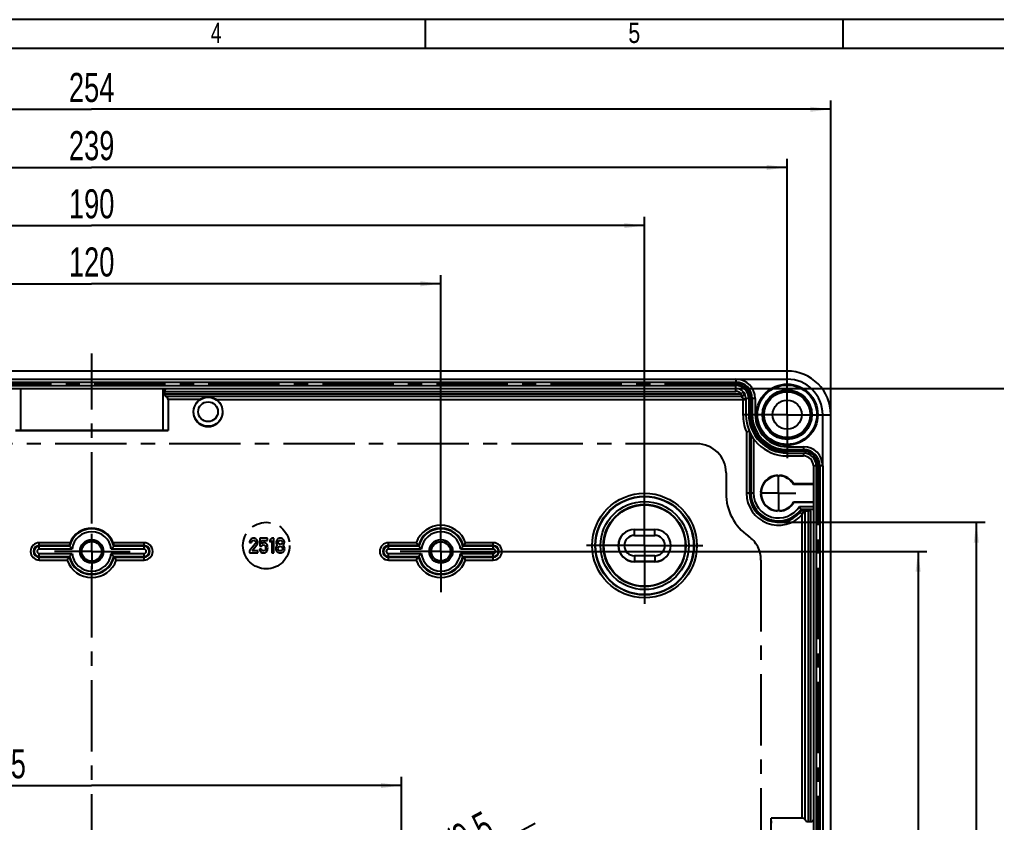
# Model space of a CAD drawing. Header units: millimetres. Extents: x 0 to 594, y 0 to 420.
# Drawn here: x 226.2 to 394, y 282 to 420 of the extents above; entities that cross this region are included whole.
import ezdxf

# ---------------------------------------------------------------- set-up
doc = ezdxf.new("R2010")
doc.units = ezdxf.units.MM
doc.header["$LTSCALE"] = 32.67
doc.linetypes.add('CENTER', pattern=[0.6, 0.375, -0.075, 0.075, -0.075])
doc.linetypes.add('PHANTOM', pattern=[0.8, 0.45, -0.05, 0.1, -0.05, 0.1, -0.05])
doc.layers.get('0').update_dxf_attribs({"linetype": 'CONTINUOUS'})
for name, color, linetype in [('AUSFORMSCHRAEGEN', 7, 'CONTINUOUS'), ('AUSW-EINSAETZE', 7, 'CONTINUOUS'), ('BEZUGSACHSEN', 7, 'CONTINUOUS'), ('DEFAULT_1', 7, 'CENTER'), ('RUNDUNGEN', 7, 'CONTINUOUS'), ('TEIL_STARTBEZUEGE', 7, 'CONTINUOUS'), ('TYPE', 7, 'CONTINUOUS'), ('ZEICHNUNGSBEMASSUNGEN', 7, 'CONTINUOUS')]:
    doc.layers.add(name, color=color, linetype=linetype)
doc.styles.get("Standard").update_dxf_attribs({"font": 'txt', "width": 0.7})
doc.styles.add('TEXTSTYLE_2', font='txt', dxfattribs={"width": 0.785714})
doc.styles.add('TEXTSTYLE_5', font='txt', dxfattribs={"width": 0.714286})
doc.styles.add('TEXTSTYLE_8', font='gdt', dxfattribs={"width": 0.7})
doc.dimstyles.new('DIMSTYLE_1', dxfattribs={"dimtxt": 5, "dimasz": 3.5, "dimexe": 1.5, "dimexo": 0, "dimgap": 1.25, "dimtad": 1, "dimdec": 3, "dimdsep": 46, "dimtxsty": 'Standard', "dimblk": '_FILLED', "dimblk1": '_FILLED', "dimblk2": '_FILLED', "dimcen": 0.09, "dimclrt": 5, "dimazin": 2, "dimtp": 0.3, "dimtm": 0.3, "dimtfac": 1, "dimtdec": 3, "dimtofl": 0, "dimtmove": 0, "dimatfit": 3, "dimldrblk": '_FILLED', "dimfxl": 1, "dimtolj": 1, "dimarcsym": 0})
doc.dimstyles.new('DIMSTYLE_12', dxfattribs={"dimtxt": 5, "dimasz": 3.5, "dimexe": 1.5, "dimexo": 0, "dimgap": 1.25, "dimtad": 1, "dimdsep": 46, "dimtxsty": 'Standard', "dimblk": '_FILLED', "dimblk1": '_FILLED', "dimblk2": '_FILLED', "dimcen": 0.09, "dimclrt": 5, "dimazin": 2, "dimtp": 0.5, "dimtm": 0.5, "dimtfac": 1, "dimtofl": 0, "dimtmove": 0, "dimatfit": 3, "dimldrblk": '_FILLED', "dimfxl": 1, "dimtolj": 1, "dimarcsym": 0})
doc.dimstyles.new('DIMSTYLE_13', dxfattribs={"dimtxt": 5, "dimasz": 3.5, "dimexe": 1.5, "dimexo": 0, "dimtad": 1, "dimdsep": 46, "dimtxsty": 'Standard', "dimblk": '_FILLED', "dimblk1": '_FILLED', "dimblk2": '_FILLED', "dimcen": 0.09, "dimclrt": 5, "dimazin": 2, "dimtp": 0.2, "dimtm": 0.2, "dimtfac": 1, "dimtmove": 0, "dimatfit": 2, "dimldrblk": '_FILLED', "dimfxl": 1, "dimtolj": 1, "dimarcsym": 0})
doc.dimstyles.new('DIMSTYLE_2', dxfattribs={"dimtxt": 5, "dimasz": 3.5, "dimexe": 1.5, "dimexo": 0, "dimgap": 1.25, "dimtad": 1, "dimdec": 3, "dimdsep": 46, "dimtxsty": 'Standard', "dimblk": '_FILLED', "dimblk1": '_FILLED', "dimblk2": '_FILLED', "dimcen": 0.09, "dimclrt": 5, "dimazin": 2, "dimtp": 0.5, "dimtm": 0.5, "dimtfac": 1, "dimtdec": 3, "dimtofl": 0, "dimtmove": 0, "dimatfit": 3, "dimldrblk": '_FILLED', "dimfxl": 1, "dimtolj": 1, "dimarcsym": 0})

# ---------------------------------------------------------------- blocks, each defined once
blk = doc.blocks.new('_FILLED')
at = {"color": 0, "linetype": 'ByBlock'}
blk.add_solid([(0, 0), (-1, 0.125), (-1, -0.125)], dxfattribs=at)
blk = doc.blocks.new('*D2')
at = {"layer": 'ZEICHNUNGSBEMASSUNGEN', "color": 2, "linetype": 'Continuous', "transparency": 16777216}
for p, q in [((178.58, 335.57), (178.58, 376.07)), ((298.58, 335.57), (298.58, 376.07)), ((178.58, 374.57), (238.58, 374.57)), ((298.58, 374.57), (238.58, 374.57))]:
    blk.add_line(p, q, dxfattribs=at)
at = {"layer": 'ZEICHNUNGSBEMASSUNGEN', "color": 2, "linetype": 'Continuous', "transparency": 16777216, "xscale": 3.5, "yscale": 3.5, "zscale": 3.5, "rotation": 180}
blk.add_blockref('_FILLED', (178.58, 374.57), dxfattribs=at)
at = {"layer": 'ZEICHNUNGSBEMASSUNGEN', "color": 2, "linetype": 'Continuous', "transparency": 16777216, "xscale": 3.5, "yscale": 3.5, "zscale": 3.5}
blk.add_blockref('_FILLED', (298.58, 374.57), dxfattribs=at)
at = {"layer": 'ZEICHNUNGSBEMASSUNGEN', "color": 5, "linetype": 'Continuous', "transparency": 16777216, "insert": (238.58, 380.82), "char_height": 5, "width": 16.0714, "attachment_point": 2, "line_spacing_factor": 0.9}
blk.add_mtext('120', dxfattribs=at)
blk = doc.blocks.new('*D3')
at = {"layer": 'ZEICHNUNGSBEMASSUNGEN', "color": 2, "linetype": 'Continuous', "transparency": 16777216}
for p, q in [((143.58, 339.57), (143.58, 386.07)), ((333.58, 339.57), (333.58, 386.07)), ((143.58, 384.57), (238.58, 384.57)), ((333.58, 384.57), (238.58, 384.57))]:
    blk.add_line(p, q, dxfattribs=at)
at = {"layer": 'ZEICHNUNGSBEMASSUNGEN', "color": 2, "linetype": 'Continuous', "transparency": 16777216, "xscale": 3.5, "yscale": 3.5, "zscale": 3.5, "rotation": 180}
blk.add_blockref('_FILLED', (143.58, 384.57), dxfattribs=at)
at = {"layer": 'ZEICHNUNGSBEMASSUNGEN', "color": 2, "linetype": 'Continuous', "transparency": 16777216, "xscale": 3.5, "yscale": 3.5, "zscale": 3.5}
blk.add_blockref('_FILLED', (333.58, 384.57), dxfattribs=at)
at = {"layer": 'ZEICHNUNGSBEMASSUNGEN', "color": 5, "linetype": 'Continuous', "transparency": 16777216, "insert": (238.58, 390.82), "char_height": 5, "width": 16.0714, "attachment_point": 2, "line_spacing_factor": 0.9}
blk.add_mtext('190', dxfattribs=at)
blk = doc.blocks.new('*D4')
at = {"layer": 'ZEICHNUNGSBEMASSUNGEN', "color": 2, "linetype": 'Continuous', "transparency": 16777216}
for p, q in [((119.08, 359.57), (119.08, 396.07)), ((119.08, 394.57), (238.58, 394.57)), ((358.08, 394.57), (238.58, 394.57)), ((358.08, 359.57), (358.08, 396.07))]:
    blk.add_line(p, q, dxfattribs=at)
at = {"layer": 'ZEICHNUNGSBEMASSUNGEN', "color": 2, "linetype": 'Continuous', "transparency": 16777216, "xscale": 3.5, "yscale": 3.5, "zscale": 3.5, "rotation": 180}
blk.add_blockref('_FILLED', (119.08, 394.57), dxfattribs=at)
at = {"layer": 'ZEICHNUNGSBEMASSUNGEN', "color": 2, "linetype": 'Continuous', "transparency": 16777216, "xscale": 3.5, "yscale": 3.5, "zscale": 3.5}
blk.add_blockref('_FILLED', (358.08, 394.57), dxfattribs=at)
at = {"layer": 'ZEICHNUNGSBEMASSUNGEN', "color": 5, "linetype": 'Continuous', "transparency": 16777216, "insert": (238.58, 400.82), "char_height": 5, "width": 17.1429, "attachment_point": 2, "line_spacing_factor": 0.9}
blk.add_mtext('239', dxfattribs=at)
blk = doc.blocks.new('*D7')
at = {"layer": 'ZEICHNUNGSBEMASSUNGEN', "color": 2, "linetype": 'Continuous', "transparency": 16777216}
for p, q in [((185.36, 276.57), (185.36, 289.81)), ((291.81, 276.57), (291.81, 289.81)), ((185.36, 288.31), (238.58, 288.31)), ((291.81, 288.31), (238.58, 288.31))]:
    blk.add_line(p, q, dxfattribs=at)
at = {"layer": 'ZEICHNUNGSBEMASSUNGEN', "color": 2, "linetype": 'Continuous', "transparency": 16777216, "xscale": 3.5, "yscale": 3.5, "zscale": 3.5, "rotation": 180}
blk.add_blockref('_FILLED', (185.36, 288.31), dxfattribs=at)
at = {"layer": 'ZEICHNUNGSBEMASSUNGEN', "color": 2, "linetype": 'Continuous', "transparency": 16777216, "xscale": 3.5, "yscale": 3.5, "zscale": 3.5}
blk.add_blockref('_FILLED', (291.81, 288.31), dxfattribs=at)
at = {"layer": 'ZEICHNUNGSBEMASSUNGEN', "color": 5, "linetype": 'Continuous', "transparency": 16777216, "insert": (220.13, 294.56), "char_height": 5, "width": 31.6071, "attachment_point": 2, "line_spacing_factor": 0.9}
blk.add_mtext('106.45', dxfattribs=at)
blk = doc.blocks.new('*D10')
at = {"layer": 'ZEICHNUNGSBEMASSUNGEN', "color": 2, "linetype": 'Continuous', "transparency": 16777216}
for p, q in [((356.58, 333.57), (392.08, 333.57)), ((390.58, 333.57), (390.58, 269.57)), ((390.58, 205.57), (390.58, 269.57)), ((356.58, 205.57), (392.08, 205.57))]:
    blk.add_line(p, q, dxfattribs=at)
at = {"layer": 'ZEICHNUNGSBEMASSUNGEN', "color": 2, "linetype": 'Continuous', "transparency": 16777216, "xscale": 3.5, "yscale": 3.5, "zscale": 3.5}
for p, rotation in [((390.58, 333.57), 90), ((390.58, 205.57), 270)]:
    blk.add_blockref('_FILLED', p, dxfattribs=dict(at, rotation=rotation))
at = {"layer": 'ZEICHNUNGSBEMASSUNGEN', "color": 5, "linetype": 'Continuous', "transparency": 16777216, "insert": (384.33, 269.57), "char_height": 5, "width": 16.0714, "attachment_point": 2, "rotation": 90, "line_spacing_factor": 0.9}
blk.add_mtext('128', dxfattribs=at)
blk = doc.blocks.new('*D12')
at = {"layer": 'ZEICHNUNGSBEMASSUNGEN', "color": 2, "linetype": 'Continuous', "transparency": 16777216}
for p, q in [((305.58, 328.57), (382.08, 328.57)), ((380.58, 328.57), (380.58, 269.57)), ((380.58, 210.57), (380.58, 269.57)), ((305.58, 210.57), (382.08, 210.57))]:
    blk.add_line(p, q, dxfattribs=at)
at = {"layer": 'ZEICHNUNGSBEMASSUNGEN', "color": 2, "linetype": 'Continuous', "transparency": 16777216, "xscale": 3.5, "yscale": 3.5, "zscale": 3.5}
for p, rotation in [((380.58, 328.57), 90), ((380.58, 210.57), 270)]:
    blk.add_blockref('_FILLED', p, dxfattribs=dict(at, rotation=rotation))
at = {"layer": 'ZEICHNUNGSBEMASSUNGEN', "color": 5, "linetype": 'Continuous', "transparency": 16777216, "insert": (374.33, 269.57), "char_height": 5, "width": 14.4643, "attachment_point": 2, "rotation": 90, "line_spacing_factor": 0.9}
blk.add_mtext('118', dxfattribs=at)
blk = doc.blocks.new('*D13')
at = {"layer": 'ZEICHNUNGSBEMASSUNGEN', "color": 2, "linetype": 'Continuous', "transparency": 16777216}
for p, q in [((349.28, 356.57), (402.08, 356.57)), ((400.58, 356.57), (400.58, 269.57)), ((400.58, 182.57), (400.58, 269.57)), ((349.28, 182.57), (402.08, 182.57))]:
    blk.add_line(p, q, dxfattribs=at)
at = {"layer": 'ZEICHNUNGSBEMASSUNGEN', "color": 2, "linetype": 'Continuous', "transparency": 16777216, "xscale": 3.5, "yscale": 3.5, "zscale": 3.5}
for p, rotation in [((400.58, 356.57), 90), ((400.58, 182.57), 270)]:
    blk.add_blockref('_FILLED', p, dxfattribs=dict(at, rotation=rotation))
at = {"layer": 'ZEICHNUNGSBEMASSUNGEN', "color": 5, "linetype": 'Continuous', "transparency": 16777216, "insert": (394.33, 269.57), "char_height": 5, "width": 16.0714, "attachment_point": 2, "rotation": 90, "line_spacing_factor": 0.9}
blk.add_mtext('174', dxfattribs=at)
blk = doc.blocks.new('*D40')
at = {"color": 2, "linetype": 'Continuous', "transparency": 16777216}
for p, q in [((111.58, 347.62), (111.58, 406.07)), ((111.58, 404.57), (238.58, 404.57)), ((365.58, 404.57), (238.58, 404.57)), ((365.58, 350.52), (365.58, 406.07))]:
    blk.add_line(p, q, dxfattribs=at)
at = {"color": 2, "linetype": 'Continuous', "transparency": 16777216, "xscale": 3.5, "yscale": 3.5, "zscale": 3.5, "rotation": 180}
blk.add_blockref('_FILLED', (111.58, 404.57), dxfattribs=at)
at = {"color": 2, "linetype": 'Continuous', "transparency": 16777216, "xscale": 3.5, "yscale": 3.5, "zscale": 3.5}
blk.add_blockref('_FILLED', (365.58, 404.57), dxfattribs=at)
at = {"color": 5, "linetype": 'Continuous', "transparency": 16777216, "insert": (238.58, 410.82), "char_height": 5, "width": 17.1429, "attachment_point": 2, "line_spacing_factor": 0.9}
blk.add_mtext('254', dxfattribs=at)
blk = doc.blocks.new('*D42')
at = {"color": 2, "linetype": 'Continuous', "transparency": 16777216}
for p, q in [((291.81, 269.57), (314.8, 281.82)), ((296, 271.8), (291.81, 269.57)), ((296, 271.8), (296, 271.8)), ((291.81, 269.57), (282.32, 264.51)), ((287.62, 267.33), (291.81, 269.57)), ((287.62, 267.33), (287.62, 267.33))]:
    blk.add_line(p, q, dxfattribs=at)
at = {"color": 2, "linetype": 'Continuous', "transparency": 16777216, "xscale": 3.5, "yscale": 3.5, "zscale": 3.5}
for p, rotation in [((296, 271.8), 208.0573278294), ((287.62, 267.33), 28.0560383872)]:
    blk.add_blockref('_FILLED', p, dxfattribs=dict(at, rotation=rotation))
at = {"color": 5, "linetype": 'Continuous', "transparency": 16777216, "insert": (296.84, 279.33), "char_height": 5, "width": 25.5357, "attachment_point": 1, "rotation": 28.0569, "line_spacing_factor": 0.9, "style": 'TEXTSTYLE_8'}
blk.add_mtext('{\\fgdt;n}\\ftxt;9.5', dxfattribs=at)

msp = doc.modelspace()

# ---------------------------------------------------------------- linework, layer by layer
at = {"color": 2, "linetype": 'Continuous'}
for p, q in [((594, 420), (0, 420)), ((295.9507, 415), (295.9507, 420)), ((367.7007, 415), (367.7007, 420))]:
    msp.add_line(p, q, dxfattribs=at)
at = {"color": 7, "linetype": 'Continuous'}
for p, q in [((589, 415), (5, 415)), ((364.1844, 343.2664), (364.1844, 352.0664)), ((331.8344, 331.3164), (335.3344, 331.3164)), ((335.3344, 327.8164), (331.8344, 327.8164))]:
    msp.add_line(p, q, dxfattribs=at)
msp.add_circle((358.0844, 352.0664), 2.5, dxfattribs=at)
for centre, radius, start, end in [((358.0844, 352.0664), 6.1, 0, 90), ((331.8344, 329.5664), 1.75, 90, 270), ((335.3344, 329.5664), 1.75, 270, 90)]:
    msp.add_arc(centre, radius, start, end, dxfattribs=at)
msp.add_ellipse((362.0844, 282.3937), major_axis=(0.5, 0), ratio=0.57735027, start_param=-1.57079633, end_param=0, dxfattribs=at)
at = {"layer": 'AUSFORMSCHRAEGEN', "color": 7, "linetype": 'Continuous'}
for p, q in [((226.3344, 356.5664), (226.3344, 349.3664)), ((250.8344, 356.5664), (250.8344, 349.3664)), ((251.7004, 354.6664), (251.7004, 349.3402)), ((226.3344, 349.3664), (225.4684, 349.3402)), ((225.4684, 349.3402), (251.7004, 349.3402)), ((250.8344, 349.3664), (226.3344, 349.3664)), ((251.7004, 349.3402), (250.8344, 349.3664)), ((356.4025, 341.6483), (356.5844, 341.4664)), ((356.5844, 341.4664), (356.7663, 341.6483)), ((359.2324, 340.1536), (359.1825, 340.0664)), ((362.5844, 340.0664), (359.1825, 340.0664)), ((362.5844, 340.1536), (359.2324, 340.1536)), ((353.6844, 338.5664), (353.5025, 338.7483)), ((353.5025, 338.3845), (353.6844, 338.5664)), ((359.1825, 337.0664), (362.5844, 337.0664)), ((359.2324, 336.9791), (359.1825, 337.0664)), ((362.5844, 336.9791), (359.2324, 336.9791)), ((356.5844, 335.6664), (356.4025, 335.4845)), ((356.7663, 335.4845), (356.5844, 335.6664)), ((361.1844, 282.3937), (361.1844, 335.562)), ((362.0844, 335.5576), (361.6844, 335.5576)), ((331.8344, 332.3426), (335.3344, 332.3426)), ((331.8344, 332.3164), (335.3344, 332.3164)), ((335.3344, 326.8164), (331.8344, 326.8164)), ((335.3344, 326.7902), (331.8344, 326.7902)), ((360.6844, 282.6824), (355.3582, 282.6824)), ((355.3844, 281.8164), (355.3582, 282.6824)), ((355.3582, 256.4503), (355.3582, 282.6824))]:
    msp.add_line(p, q, dxfattribs=at)
at = {"layer": 'AUSFORMSCHRAEGEN', "color": 9, "linetype": 'Continuous'}
for p, q in [((257.1522, 354.6664), (251.7004, 354.6664)), ((361.6844, 335.5576), (361.6844, 282.105)), ((362.0844, 335.5576), (362.0844, 282.105)), ((331.8344, 331.3164), (331.8344, 332.3426)), ((335.3344, 331.3164), (335.3344, 332.3426)), ((331.8344, 327.8164), (331.8344, 326.7902)), ((335.3344, 327.8164), (335.3344, 326.7902))]:
    msp.add_line(p, q, dxfattribs=at)
at = {"layer": 'AUSFORMSCHRAEGEN', "color": 7, "linetype": 'Continuous'}
for centre, radius in [((358.0844, 352.0664), 5.2588), ((358.0844, 352.0664), 5.1), ((258.5844, 352.5664), 2.5), ((333.5844, 329.5664), 8.4302), ((333.5844, 329.5664), 7), ((238.5844, 328.5664), 2.0175), ((238.5844, 328.5664), 1.8571), ((238.5844, 328.5664), 1.7), ((298.5844, 328.5664), 2.0175), ((298.5844, 328.5664), 1.7003), ((298.5844, 328.5664), 1.65)]:
    msp.add_circle(centre, radius, dxfattribs=at)
for centre, radius, start, end in [((258.5844, 352.5664), 2.5419, 124.294111, 55.705889), ((356.5844, 338.5664), 3.0873, 93.377882, 176.622118), ((356.5844, 338.5664), 3, 91.879376, 176.650743), ((356.5844, 338.5664), 3, 30, 86.700588), ((356.5844, 338.5664), 3.0873, 30.939564, 86.622118), ((356.5844, 338.5664), 3.0873, 183.377882, 266.622118), ((356.5844, 338.5664), 3, 181.879376, 266.65084), ((356.5844, 338.5664), 3, 273.299412, 330), ((356.5844, 338.5664), 3.0873, 273.377882, 329.060436), ((331.8344, 329.5664), 2.7762, 90, 270), ((331.8344, 329.5664), 2.75, 90, 270), ((335.3344, 329.5664), 2.7762, 270, 90), ((335.3344, 329.5664), 2.75, 270, 90)]:
    msp.add_arc(centre, radius, start, end, dxfattribs=at)
for centre, start_param, end_param in [((361.6844, 335.562), 3.14159265, 4.71238898), ((362.0844, 335.562), -1.57079633, -1.30031843)]:
    msp.add_ellipse(centre, major_axis=(0.5, 0), ratio=0.00872687, start_param=start_param, end_param=end_param, dxfattribs=at)
for points, knots in [([(257.1522, 354.6664), (257.361, 354.8088), (257.8244, 355.0307), (258.3323, 355.1038), (258.5844, 355.1038)], [0, 0, 0, 0, 0.50058841, 1, 1, 1, 1]), ([(258.5844, 355.1038), (258.8365, 355.1038), (259.3444, 355.0307), (259.8078, 354.8088), (260.0166, 354.6664)], [0, 0, 0, 0, 0.49939308, 1, 1, 1, 1])]:
    msp.add_open_spline(points, degree=3, knots=knots, dxfattribs=at)
at = {"layer": 'AUSW-EINSAETZE', "color": 2, "linetype": 'CENTER'}
for p, q in [((342.5844, 347.0664), (134.5844, 347.0664)), ((347.5844, 342.0664), (347.5844, 338.5555)), ((353.5844, 327.0664), (353.5844, 212.0664))]:
    msp.add_line(p, q, dxfattribs=at)
for centre, radius, start, end in [((342.5844, 342.0664), 5, 0, 90), ((356.5844, 338.5555), 9, 180, 235.150095), ((348.5844, 327.0664), 5, 0, 55.150095)]:
    msp.add_arc(centre, radius, start, end, dxfattribs=at)
at = {"layer": 'BEZUGSACHSEN', "color": 7, "linetype": 'Continuous'}
for centre, radius in [((358.0844, 352.0664), 4.25), ((358.0844, 352.0664), 4.2), ((258.5844, 352.5664), 1.7)]:
    msp.add_circle(centre, radius, dxfattribs=at)
at = {"layer": 'DEFAULT_1', "color": 7, "linetype": 'CENTER'}
for p, q in [((358.0844, 352.0664), (358.0844, 359.5664)), ((358.0844, 352.0664), (350.5844, 352.0664)), ((358.0844, 352.0664), (365.5844, 352.0664)), ((358.0844, 352.0664), (358.0844, 344.5664)), ((356.5844, 338.5664), (356.5844, 341.5665)), ((333.5844, 329.5664), (333.5844, 339.5664)), ((356.5844, 338.5664), (353.5843, 338.5664)), ((356.5844, 338.5664), (359.5845, 338.5664)), ((356.5844, 338.5664), (356.5844, 335.5663)), ((298.5844, 328.5664), (298.5844, 335.5664)), ((238.5844, 328.5664), (238.5844, 331.5665)), ((333.5844, 329.5664), (323.5844, 329.5664)), ((333.5844, 329.5664), (343.5844, 329.5664)), ((333.5844, 329.5664), (333.5844, 319.5664)), ((238.5844, 328.5664), (232.2045, 328.5664)), ((238.5844, 328.5664), (238.5844, 325.5663)), ((238.5844, 328.5664), (245.1974, 328.5664)), ((298.5844, 328.5664), (291.5844, 328.5664)), ((298.5844, 328.5664), (298.5844, 321.5664)), ((298.5844, 328.5664), (305.5844, 328.5664))]:
    msp.add_line(p, q, dxfattribs=at)
at = {"layer": 'DEFAULT_1', "color": 2, "linetype": 'CENTER'}
for p, q in [((349.2844, 357.3664), (127.8844, 357.3664)), ((351.7844, 352.0664), (351.7844, 354.8664)), ((360.8844, 345.7664), (358.0844, 345.7664)), ((363.3844, 195.8664), (363.3844, 343.2664))]:
    msp.add_line(p, q, dxfattribs=at)
for centre, radius, start, end in [((349.2844, 354.8664), 2.5, 0, 90), ((358.0844, 352.0664), 6.3, 180, 270), ((360.8844, 343.2664), 2.5, 0, 90)]:
    msp.add_arc(centre, radius, start, end, dxfattribs=at)
at = {"layer": 'RUNDUNGEN', "color": 7, "linetype": 'Continuous'}
for p, q in [((358.0844, 359.5664), (119.0844, 359.5664)), ((119.0844, 358.1664), (358.0844, 358.1664)), ((127.8844, 356.5664), (349.2844, 356.5664)), ((251.1231, 356.0664), (251.1231, 355.6664)), ((350.1788, 355.1664), (251.4118, 355.1664)), ((350.9844, 354.8664), (350.9844, 352.0664)), ((352.5844, 354.8664), (352.5844, 352.0664)), ((365.5844, 187.0664), (365.5844, 352.0664)), ((351.5887, 349.2), (351.5887, 338.5664)), ((351.8227, 348.7196), (351.8227, 338.5664)), ((358.0844, 346.5664), (360.8844, 346.5664)), ((358.0844, 344.9664), (360.8844, 344.9664)), ((362.5844, 343.2664), (362.5844, 195.8664)), ((364.1844, 343.2664), (364.1844, 195.8664)), ((360.4635, 335.8047), (362.5844, 335.8047)), ((360.4635, 335.8047), (360.5825, 335.5703)), ((360.8345, 335.5664), (360.9372, 335.5658)), ((361.6844, 282.105), (362.0844, 282.105))]:
    msp.add_line(p, q, dxfattribs=at)
at = {"layer": 'RUNDUNGEN', "color": 9, "linetype": 'Continuous'}
for p, q in [((127.8844, 357.6664), (349.2844, 357.6664)), ((349.2844, 358.1664), (349.2844, 357.6664)), ((127.8844, 357.0664), (349.2844, 357.0664)), ((251.1231, 356.0664), (349.2844, 356.0664)), ((349.2844, 356.0664), (349.2844, 357.0664)), ((350.1788, 355.6664), (350.5479, 355.9965)), ((251.1231, 355.6664), (350.1788, 355.6664)), ((260.0166, 354.6664), (350.9844, 354.6664)), ((350.1788, 355.6664), (350.1788, 355.1664)), ((350.4844, 354.7664), (350.4844, 352.0664)), ((351.4844, 354.8664), (350.9844, 354.8664)), ((351.4844, 354.8664), (351.4844, 352.0664)), ((352.5844, 354.8664), (352.0844, 354.8664)), ((352.0844, 354.8664), (352.0844, 352.0664)), ((351.4844, 352.0664), (350.4844, 352.0664)), ((352.5844, 352.0664), (352.0844, 352.0664)), ((351.0888, 349.0964), (351.0888, 338.5664)), ((352.3227, 347.9176), (352.3227, 338.5664)), ((358.0844, 346.5664), (358.0844, 346.0664)), ((358.0844, 346.0664), (360.8844, 346.0664)), ((360.8844, 346.5664), (360.8844, 346.0664)), ((358.0844, 345.4664), (360.8844, 345.4664)), ((358.0844, 345.4664), (358.0844, 344.9664)), ((360.8844, 345.4664), (360.8844, 344.9664)), ((363.0844, 343.2664), (362.5844, 343.2664)), ((363.0844, 343.2664), (363.0844, 195.8664)), ((364.1844, 343.2664), (363.6844, 343.2664)), ((363.6844, 343.2664), (363.6844, 195.8664)), ((352.3227, 338.5664), (351.0888, 338.5664)), ((360.1965, 336.3046), (362.5844, 336.3046)), ((360.6844, 334.9068), (360.3114, 335.2398)), ((360.6844, 282.6824), (360.6844, 334.9068)), ((229.5844, 328.9528), (229.5844, 330.0577)), ((234.8728, 330.0577), (229.5844, 330.0577)), ((234.7181, 329.5578), (229.5844, 329.5578)), ((234.8005, 329.4528), (229.5844, 329.4528)), ((247.5844, 330.0577), (242.296, 330.0577)), ((247.5844, 329.4528), (242.3684, 329.4528)), ((247.5844, 329.5578), (242.4508, 329.5578)), ((247.5844, 328.9528), (247.5844, 330.0577)), ((289.5844, 328.9528), (289.5844, 330.0577)), ((294.3479, 330.0577), (289.5844, 330.0577)), ((294.7181, 329.5578), (289.5844, 329.5578)), ((294.8005, 329.4528), (289.5844, 329.4528)), ((307.5844, 329.4528), (302.3684, 329.4528)), ((307.5844, 329.5578), (302.4508, 329.5578)), ((307.5844, 330.0577), (302.8209, 330.0577)), ((307.5844, 328.9528), (307.5844, 330.0577)), ((235.2201, 328.9528), (229.5844, 328.9528)), ((229.5844, 327.075), (229.5844, 328.1799)), ((229.5844, 328.1799), (235.2201, 328.1799)), ((229.5844, 327.68), (234.8005, 327.68)), ((229.5844, 327.5749), (234.7181, 327.5749)), ((247.5844, 328.9528), (241.9488, 328.9528)), ((241.9488, 328.1799), (247.5844, 328.1799)), ((242.3684, 327.68), (247.5844, 327.68)), ((242.4508, 327.5749), (247.5844, 327.5749)), ((247.5844, 327.075), (247.5844, 328.1799)), ((295.2201, 328.9528), (289.5844, 328.9528)), ((289.5844, 327.075), (289.5844, 328.1799)), ((289.5844, 328.1799), (295.2201, 328.1799)), ((289.5844, 327.68), (294.8005, 327.68)), ((289.5844, 327.5749), (294.7181, 327.5749)), ((307.5844, 328.9528), (301.9488, 328.9528)), ((301.9488, 328.1799), (307.5844, 328.1799)), ((302.3684, 327.68), (307.5844, 327.68)), ((302.4508, 327.5749), (307.5844, 327.5749)), ((307.5844, 327.075), (307.5844, 328.1799)), ((229.5844, 327.075), (234.3479, 327.075)), ((242.8209, 327.075), (247.5844, 327.075)), ((289.5844, 327.075), (294.3479, 327.075)), ((302.8209, 327.075), (307.5844, 327.075))]:
    msp.add_line(p, q, dxfattribs=at)
at = {"layer": 'RUNDUNGEN', "color": 7, "linetype": 'Continuous'}
msp.add_circle((358.0844, 352.0664), 4.1505, dxfattribs=at)
at = {"layer": 'RUNDUNGEN', "color": 9, "linetype": 'Continuous'}
for centre, radius in [((358.0844, 352.0664), 3.9505), ((333.5844, 329.5664), 8.9913), ((333.5844, 329.5664), 8.4914), ((333.5844, 329.5664), 7.5786), ((333.5844, 329.5664), 7.0787)]:
    msp.add_circle(centre, radius, dxfattribs=at)
at = {"layer": 'RUNDUNGEN', "color": 7, "linetype": 'Continuous'}
for centre, radius, start, end in [((358.0844, 352.0664), 7.5, 0, 90), ((349.2844, 354.8664), 3.3, 0, 90), ((349.2844, 354.8664), 1.7, 0, 90), ((350.1789, 355.6663), 0.5, 269.989255, 41.822656), ((358.0844, 352.0664), 7.1, 180, 270), ((358.0844, 352.0664), 5.5, 180, 270), ((360.8844, 343.2664), 3.3, 0, 90), ((360.8844, 343.2664), 1.7, 0, 90), ((356.5844, 338.5664), 4.9957, 180, 318.248835), ((356.5844, 338.5664), 4.7617, 180, 324.550613), ((343.2958, 326.959), 19.3125, 27.259985, 28.941592), ((356.5016, 338.6404), 5.1067, 318.24793, 321.793792), ((356.5278, 338.6198), 5.0734, 321.793564, 323.053186), ((361.0921, 373.2249), 37.6594, 269.477649, 269.608077), ((238.5844, 328.5664), 4, 21.890699, 158.109301), ((244.8028, 337.3822), 12.7641, 217.806913, 218.406107), ((232.3661, 337.3822), 12.7641, 321.593893, 322.193087), ((305.5844, 337.9911), 13.7548, 215.223494, 217.814908), ((304.8028, 337.3822), 12.7641, 217.806913, 218.406107), ((292.3661, 337.3822), 12.7641, 321.593893, 322.193087), ((291.5845, 337.9911), 13.7548, 322.185092, 324.776506), ((245.5844, 319.1417), 13.7548, 142.185092, 144.776506), ((244.8028, 319.7505), 12.7641, 141.593893, 142.193087), ((232.3661, 319.7505), 12.7641, 37.806913, 38.406107), ((231.5845, 319.1417), 13.7548, 35.223494, 37.814908), ((305.5844, 319.1417), 13.7548, 142.185092, 144.776506), ((304.8028, 319.7505), 12.7641, 141.593893, 142.193087), ((292.3661, 319.7505), 12.7641, 37.806913, 38.406107), ((291.5845, 319.1417), 13.7548, 35.223494, 37.814908)]:
    msp.add_arc(centre, radius, start, end, dxfattribs=at)
at = {"layer": 'RUNDUNGEN', "color": 9, "linetype": 'Continuous'}
for centre, radius, start, end in [((349.2844, 354.8664), 2.7999, 0, 90), ((349.2844, 354.8664), 2.2, 0, 90), ((349.2844, 354.8664), 1.2, 41.810315, 90), ((358.0844, 352.0664), 7.6, 180, 203.003497), ((358.0844, 352.0664), 6.6, 180, 270), ((358.0844, 352.0664), 6, 180, 270), ((360.8844, 343.2664), 2.7999, 0, 90), ((360.8844, 343.2664), 2.2, 0, 90), ((356.5844, 338.5664), 5.4956, 180, 318.248835), ((356.5844, 338.5664), 4.2617, 180, 327.946707), ((354.9576, 337.462), 6.271, 335.954844, 337.410185), ((354.3391, 337.715), 6.9392, 337.44355, 341.146446), ((353.7556, 337.9198), 7.5576, 341.106539, 341.852013), ((238.5844, 328.5664), 3.8864, 13.183787, 166.816213), ((298.5844, 328.5664), 4.4913, 19.3932, 160.6068), ((298.5844, 328.5664), 3.9914, 14.382184, 165.617816), ((298.5844, 328.5664), 3.8864, 13.183787, 166.816213), ((238.5844, 328.5664), 3.3865, 6.552912, 173.447088), ((298.5844, 328.5664), 3.3865, 6.552912, 173.447088), ((229.5844, 328.5664), 1.4913, 90, 270), ((229.5844, 328.5664), 0.9914, 90, 270), ((229.5844, 328.5664), 0.8864, 90, 270), ((247.5844, 328.5664), 1.4913, 270, 90), ((247.5844, 328.5664), 0.9914, 270, 90), ((247.5844, 328.5664), 0.8864, 270, 90), ((289.5844, 328.5664), 1.4913, 90, 270), ((289.5844, 328.5664), 0.9914, 90, 270), ((289.5844, 328.5664), 0.8864, 90, 270), ((307.5844, 328.5664), 1.4913, 270, 90), ((307.5844, 328.5664), 0.9914, 270, 90), ((307.5844, 328.5664), 0.8864, 270, 90), ((229.5844, 328.5664), 0.3865, 90, 270), ((238.5844, 328.5664), 3.9914, 194.382184, 345.617816), ((238.5844, 328.5664), 3.8864, 193.183787, 346.816213), ((238.5844, 328.5664), 3.3865, 186.552912, 353.447088), ((247.5844, 328.5664), 0.3865, 270, 90), ((289.5844, 328.5664), 0.3865, 90, 270), ((298.5844, 328.5664), 3.9914, 194.382184, 345.617816), ((298.5844, 328.5664), 3.8864, 193.183787, 346.816213), ((298.5844, 328.5664), 3.3865, 186.552912, 353.447088), ((307.5844, 328.5664), 0.3865, 270, 90), ((238.5844, 328.5664), 4.4913, 199.3932, 340.6068), ((298.5844, 328.5664), 4.4913, 199.3932, 340.6068)]:
    msp.add_arc(centre, radius, start, end, dxfattribs=at)
at = {"layer": 'RUNDUNGEN', "color": 7, "linetype": 'Continuous'}
for centre, major_axis, start_param, end_param in [((251.4118, 356.0664), (0, 0.5), 0, 1.57079633), ((251.4118, 355.6664), (0, 0.5), -4.71238898, -3.14159265), ((251.4118, 354.6664), (0, 0.5), -1.57079633, 0), ((360.6844, 282.3937), (0.5, 0), 0, 1.57079633), ((361.6844, 282.3937), (0.5, 0), 3.14159265, 4.71238898)]:
    msp.add_ellipse(centre, major_axis=major_axis, ratio=0.57735027, start_param=start_param, end_param=end_param, dxfattribs=at)
at = {"layer": 'RUNDUNGEN', "color": 9, "linetype": 'Continuous'}
for points, knots in [([(350.1788, 355.1664), (350.1729, 355.1672), (350.2156, 355.1487), (350.2308, 355.1338), (350.2876, 355.0975), (350.3378, 355.055), (350.3918, 355.0009), (350.4569, 354.9116), (350.4843, 354.825), (350.4844, 354.7664)], [0, 0, 0, 0, 0.03413053, 0.11956424, 0.23507711, 0.36749191, 0.51157673, 0.6651829, 1, 1, 1, 1]), ([(350.4844, 354.7664), (350.5679, 354.7664), (350.7132, 354.7739), (350.8587, 354.7959), (350.9174, 354.8164)], [0, 0, 0, 0, 0.57290879, 1, 1, 1, 1])]:
    msp.add_open_spline(points, degree=3, knots=knots, dxfattribs=at)
at = {"layer": 'RUNDUNGEN', "color": 7, "linetype": 'Continuous'}
for points, knots in [([(351.5887, 349.2), (351.5873, 349.2033), (351.5687, 349.1932), (351.5446, 349.193), (351.4957, 349.1791), (351.4349, 349.1677), (351.3597, 349.1519), (351.2431, 349.1281), (351.1516, 349.1092), (351.0888, 349.0964)], [0, 0, 0, 0, 0.02107916, 0.08030074, 0.17458521, 0.29998807, 0.45138665, 0.62339995, 1, 1, 1, 1]), ([(360.5825, 335.5703), (360.5842, 335.5668), (360.6039, 335.5732), (360.6156, 335.5688), (360.6263, 335.5686)], [0, 0, 0, 0, 0.27117286, 1, 1, 1, 1]), ([(360.6263, 335.5686), (360.6345, 335.5685), (360.6753, 335.5678), (360.7162, 335.5674), (360.7488, 335.5671)], [0, 0, 0, 0, 0.20173652, 1, 1, 1, 1]), ([(360.9372, 335.5658), (360.9712, 335.5656), (361.0313, 335.565), (361.1019, 335.5649), (361.1437, 335.5633), (361.1661, 335.5642), (361.1754, 335.5613), (361.1844, 335.5634), (361.1844, 335.562)], [0, 0, 0, 0, 0.41257904, 0.73211291, 0.84783313, 0.93165392, 0.98265913, 1, 1, 1, 1]), ([(234.8728, 330.0577), (234.8486, 329.9974), (234.8066, 329.8835), (234.7629, 329.746), (234.7394, 329.6546), (234.7252, 329.6057), (234.7233, 329.5771), (234.7157, 329.5609), (234.7181, 329.5578)], [0, 0, 0, 0, 0.37234318, 0.69531428, 0.8218028, 0.9174586, 0.97763179, 1, 1, 1, 1]), ([(234.8005, 329.4528), (234.8145, 329.4351), (234.95, 329.2649), (235.0903, 329.0984), (235.2201, 328.9528)], [0, 0, 0, 0, 0.10380803, 1, 1, 1, 1]), ([(242.3684, 329.4528), (242.3543, 329.4351), (242.2188, 329.2649), (242.0785, 329.0984), (241.9488, 328.9528)], [0, 0, 0, 0, 0.10380803, 1, 1, 1, 1]), ([(242.4508, 329.5578), (242.4532, 329.5609), (242.4456, 329.5771), (242.4436, 329.6057), (242.4294, 329.6546), (242.4059, 329.746), (242.3622, 329.8835), (242.3203, 329.9974), (242.296, 330.0577)], [0, 0, 0, 0, 0.02236821, 0.0825414, 0.1781972, 0.30468572, 0.62765682, 1, 1, 1, 1]), ([(294.8005, 329.4528), (294.8145, 329.4351), (294.95, 329.2649), (295.0903, 329.0984), (295.2201, 328.9528)], [0, 0, 0, 0, 0.10380803, 1, 1, 1, 1]), ([(302.3684, 329.4528), (302.3543, 329.4351), (302.2188, 329.2649), (302.0785, 329.0984), (301.9488, 328.9528)], [0, 0, 0, 0, 0.10380803, 1, 1, 1, 1]), ([(234.8005, 327.68), (234.8145, 327.6977), (234.95, 327.8679), (235.0903, 328.0344), (235.2201, 328.1799)], [0, 0, 0, 0, 0.10380803, 1, 1, 1, 1]), ([(242.3684, 327.68), (242.3543, 327.6977), (242.2188, 327.8679), (242.0785, 328.0344), (241.9488, 328.1799)], [0, 0, 0, 0, 0.10380803, 1, 1, 1, 1]), ([(294.8005, 327.68), (294.8145, 327.6977), (294.95, 327.8679), (295.0903, 328.0344), (295.2201, 328.1799)], [0, 0, 0, 0, 0.10380803, 1, 1, 1, 1]), ([(302.3684, 327.68), (302.3543, 327.6977), (302.2188, 327.8679), (302.0785, 328.0344), (301.9488, 328.1799)], [0, 0, 0, 0, 0.10380803, 1, 1, 1, 1])]:
    msp.add_open_spline(points, degree=3, knots=knots, dxfattribs=at)
at = {"layer": 'TEIL_STARTBEZUEGE', "color": 7, "linetype": 'CENTER'}
msp.add_line((238.5844, 176.5664), (238.5844, 362.5664), dxfattribs=at)
at = {"layer": 'TYPE', "color": 7, "linetype": 'Continuous'}
for p, q in [((267.4483, 330.8129), (267.4483, 329.4618)), ((268.7789, 330.8129), (267.4483, 330.8129)), ((268.7789, 330.4546), (268.7789, 330.8129)), ((269.5453, 330.8129), (269.1887, 330.554)), ((269.9054, 330.8129), (269.5453, 330.8129)), ((269.9054, 328.3095), (269.9054, 330.8129)), ((265.6993, 330.1151), (266.0577, 330.1151)), ((266.6767, 329.8733), (265.6993, 328.6507)), ((266.1708, 328.6713), (266.975, 329.6795)), ((267.4483, 329.4618), (267.7861, 329.4618)), ((267.7861, 329.8904), (267.7861, 330.4546)), ((267.7861, 330.4546), (268.7789, 330.4546)), ((269.1887, 330.554), (269.1887, 330.1734)), ((269.1887, 330.1734), (269.5453, 330.434)), ((269.5453, 330.434), (269.5453, 328.3095)), ((265.6993, 328.6507), (265.6993, 328.3147)), ((265.6993, 328.3147), (267.1242, 328.3147)), ((267.1242, 328.6713), (266.1708, 328.6713)), ((267.1242, 328.3147), (267.1242, 328.6713)), ((267.7603, 328.9422), (267.402, 328.9422)), ((269.5453, 328.3095), (269.9054, 328.3095))]:
    msp.add_line(p, q, dxfattribs=at)
at = {"layer": 'TYPE', "color": 8, "linetype": 'PHANTOM'}
msp.add_circle((268.5844, 329.5664), 4, dxfattribs=at)
at = {"layer": 'TYPE', "color": 7, "linetype": 'Continuous'}
for points in [[(266.3955, 330.8352), (266.2068, 330.8352), (266.044, 330.7649), (265.9068, 330.626)], [(266.915, 330.6243), (266.7761, 330.7649), (266.6029, 330.8352), (266.3955, 330.8352)], [(270.9857, 330.8352), (270.7833, 330.8352), (270.6119, 330.7649), (270.4747, 330.6243)], [(271.4949, 330.6243), (271.3577, 330.7649), (271.188, 330.8352), (270.9857, 330.8352)], [(265.9068, 330.626), (265.7696, 330.4872), (265.6993, 330.3174), (265.6993, 330.1151)], [(266.0577, 330.1151), (266.0645, 330.2265), (266.104, 330.314), (266.1726, 330.3791)], [(266.1726, 330.3791), (266.2411, 330.4443), (266.3252, 330.4769), (266.4229, 330.4769)], [(266.4229, 330.4769), (266.5292, 330.4769), (266.6132, 330.4391), (266.675, 330.3637)], [(266.675, 330.3637), (266.7367, 330.2883), (266.7675, 330.2077), (266.7675, 330.1219)], [(266.7498, 330.0055), (266.7384, 329.9642), (266.7148, 329.921), (266.6767, 329.8733)], [(266.7675, 330.1219), (266.7675, 330.0842), (266.7607, 330.0448), (266.7498, 330.0055)], [(267.1242, 330.1185), (267.1242, 330.3157), (267.0539, 330.4837), (266.915, 330.6243)], [(266.975, 329.6795), (267.0745, 329.803), (267.1242, 329.9487), (267.1242, 330.1185)], [(268.1856, 330.0276), (268.033, 330.0276), (267.8992, 329.9813), (267.7861, 329.8904)], [(267.7861, 329.4618), (267.8615, 329.599), (267.9695, 329.6693), (268.1084, 329.6693)], [(268.1084, 329.6693), (268.2559, 329.6693), (268.3519, 329.623), (268.3989, 329.5316)], [(268.4442, 329.972), (268.3656, 330.0088), (268.2799, 330.0276), (268.1856, 330.0276)], [(268.3989, 329.5316), (268.4462, 329.4395), (268.4702, 329.3246), (268.4702, 329.1874)], [(268.4702, 329.1874), (268.4702, 329.0691), (268.4548, 328.9508), (268.4248, 328.831)], [(268.6305, 329.8433), (268.5851, 329.8922), (268.5234, 329.935), (268.4442, 329.972)], [(268.7806, 329.6007), (268.7497, 329.6881), (268.7, 329.7687), (268.6305, 329.8433)], [(268.8286, 329.16), (268.8286, 329.3658), (268.8114, 329.5132), (268.7806, 329.6007)], [(268.7909, 328.7845), (268.8149, 328.8668), (268.8286, 328.992), (268.8286, 329.16)], [(270.5193, 329.6058), (270.3221, 329.4738), (270.2243, 329.2869), (270.2243, 329.0434)], [(270.2243, 329.0434), (270.2243, 328.8205), (270.2981, 328.6404), (270.4486, 328.5011)], [(270.4747, 330.6243), (270.3375, 330.4837), (270.2689, 330.3123), (270.2689, 330.1116)], [(270.2689, 330.1116), (270.2689, 330.0019), (270.2912, 329.9059), (270.3375, 329.8253)], [(270.3375, 329.8253), (270.3838, 329.7447), (270.4438, 329.671), (270.5193, 329.6058)], [(270.5827, 329.0468), (270.5827, 329.16), (270.6221, 329.256), (270.7027, 329.3315)], [(270.7027, 328.7622), (270.6221, 328.8376), (270.5827, 328.9319), (270.5827, 329.0468)], [(270.6273, 330.1185), (270.6273, 330.2351), (270.6633, 330.3225), (270.737, 330.3843)], [(270.7366, 329.8505), (270.6633, 329.911), (270.6273, 330.0002), (270.6273, 330.1185)], [(270.7027, 329.3315), (270.7833, 329.4069), (270.8776, 329.4446), (270.9857, 329.4446)], [(270.9857, 329.7601), (270.8931, 329.7601), (270.8108, 329.7893), (270.7366, 329.8505)], [(270.737, 330.3843), (270.8108, 330.446), (270.8931, 330.4769), (270.9857, 330.4769)], [(270.9857, 330.4769), (271.0765, 330.4769), (271.1588, 330.446), (271.2326, 330.3843)], [(271.233, 329.8505), (271.1588, 329.7893), (271.0765, 329.7601), (270.9857, 329.7601)], [(270.9857, 329.4446), (271.092, 329.4446), (271.1846, 329.4069), (271.2669, 329.3315)], [(271.2326, 330.3843), (271.3063, 330.3225), (271.344, 330.2351), (271.344, 330.1185)], [(271.344, 330.1185), (271.344, 330.0002), (271.3063, 329.911), (271.233, 329.8505)], [(271.2669, 329.3315), (271.3492, 329.256), (271.3903, 329.16), (271.3903, 329.0468)], [(271.3903, 329.0468), (271.3903, 328.9319), (271.3492, 328.8376), (271.2669, 328.7622)], [(271.4538, 329.6058), (271.5258, 329.671), (271.5841, 329.7447), (271.6314, 329.8257)], [(271.747, 329.0434), (271.747, 329.2852), (271.6492, 329.4721), (271.4538, 329.6058)], [(271.7024, 330.1116), (271.7024, 330.3123), (271.6321, 330.4837), (271.4949, 330.6243)], [(271.5206, 328.5016), (271.6715, 328.6404), (271.747, 328.8205), (271.747, 329.0434)], [(271.6314, 329.8257), (271.6784, 329.9059), (271.7024, 330.0019), (271.7024, 330.1116)], [(267.402, 328.9422), (267.4277, 328.709), (267.5151, 328.5427), (267.6658, 328.4429)], [(267.6658, 328.4429), (267.8152, 328.3438), (267.9713, 328.2941), (268.1324, 328.2941)], [(268.1187, 328.6507), (267.9215, 328.6507), (267.8015, 328.7468), (267.7603, 328.9422)], [(268.4248, 328.831), (268.3948, 328.7107), (268.2936, 328.6507), (268.1187, 328.6507)], [(268.1324, 328.2941), (268.2559, 328.2941), (268.3656, 328.3215), (268.4586, 328.3775)], [(268.4586, 328.3775), (268.5508, 328.433), (268.6228, 328.4947), (268.674, 328.5601)], [(268.674, 328.5601), (268.7274, 328.6284), (268.7669, 328.7022), (268.7909, 328.7845)], [(270.4486, 328.5011), (270.5981, 328.3627), (270.7765, 328.2941), (270.9857, 328.2941)], [(270.9857, 328.6507), (270.8776, 328.6507), (270.7833, 328.6867), (270.7027, 328.7622)], [(271.2669, 328.7622), (271.1846, 328.6867), (271.092, 328.6507), (270.9857, 328.6507)], [(270.9857, 328.2941), (271.1914, 328.2941), (271.3697, 328.3627), (271.5206, 328.5016)]]:
    msp.add_open_spline(points, degree=3, dxfattribs=at)

# ---------------------------------------------------------------- texts
at = {"color": 5, "linetype": 'Continuous', "char_height": 3.493164, "attachment_point": 1, "line_spacing_factor": 0.9}
for s, insert, width, style in [('\\Q0.000018724;4', (259.0407, 419.4632), 4.116943, 'TEXTSTYLE_5'), ('\\Q0.000018724;5', (330.7907, 419.4632), 3.742676, 'TEXTSTYLE_2')]:
    msp.add_mtext(s, dxfattribs=dict(at, insert=insert, width=width, style=style))

# ---------------------------------------------------------------- dimensions: what is measured, and where the dimension line sits
at = {"color": 2, "linetype": 'Continuous'}
dim = msp.add_linear_dim(base=(365.5844, 404.5664), p1=(111.5844, 347.6156), p2=(365.5844, 350.5165), dimstyle='DIMSTYLE_12', dxfattribs=at)
dim.commit()
dim.dimension.update_dxf_attribs({"geometry": '*D40', "text_midpoint": (237.8701, 404.5664), "dimtype": 160})
dim = msp.add_diameter_dim_2p(p1=(296.0012, 271.8005), p2=(287.6176, 267.3322), text='%%c<>', dimstyle='DIMSTYLE_13', override={"dimpost": '<>'}, dxfattribs=at)
dim.commit()
dim.dimension.update_dxf_attribs({"geometry": '*D42', "text_midpoint": (305.5233, 281.125), "dimtype": 163})
at = {"layer": 'ZEICHNUNGSBEMASSUNGEN', "color": 2, "linetype": 'Continuous'}
for base, p1, p2, dimstyle, picture, middle in [((358.0844, 394.5664), (119.0844, 359.5664), (358.0844, 359.5664), 'DIMSTYLE_2', '*D4', (237.8701, 394.5664)), ((333.5844, 384.5664), (143.5844, 339.5664), (333.5844, 339.5664), 'DIMSTYLE_2', '*D3', (237.8701, 384.5664)), ((298.5844, 374.5664), (178.5844, 335.5664), (298.5844, 335.5664), 'DIMSTYLE_1', '*D2', (237.8701, 374.5664))]:
    dim = msp.add_linear_dim(base=base, p1=p1, p2=p2, dimstyle=dimstyle, dxfattribs=at)
    dim.commit()
    dim.dimension.update_dxf_attribs({"geometry": picture, "text_midpoint": middle, "dimtype": 160})
for base, p1, p2, angle, dimstyle, picture, middle in [((400.5844, 182.5664), (349.2844, 356.5664), (349.2844, 182.5664), 270, 'DIMSTYLE_2', '*D13', (400.5844, 268.8521)), ((390.5844, 333.5664), (356.5844, 205.5664), (356.5844, 333.5664), 90, 'DIMSTYLE_2', '*D10', (390.5844, 268.8521)), ((380.5844, 210.5664), (305.5844, 328.5664), (305.5844, 210.5664), 270, 'DIMSTYLE_1', '*D12', (380.5844, 268.8521)), ((185.3594, 288.3111), (291.8094, 276.5664), (185.3594, 276.5664), 180, 'DIMSTYLE_1', '*D7', (219.4136, 288.3111))]:
    dim = msp.add_linear_dim(base=base, p1=p1, p2=p2, angle=angle, dimstyle=dimstyle, dxfattribs=at)
    dim.commit()
    dim.dimension.update_dxf_attribs({"geometry": picture, "text_midpoint": middle, "dimtype": 160})

doc.saveas('drawing.dxf')
